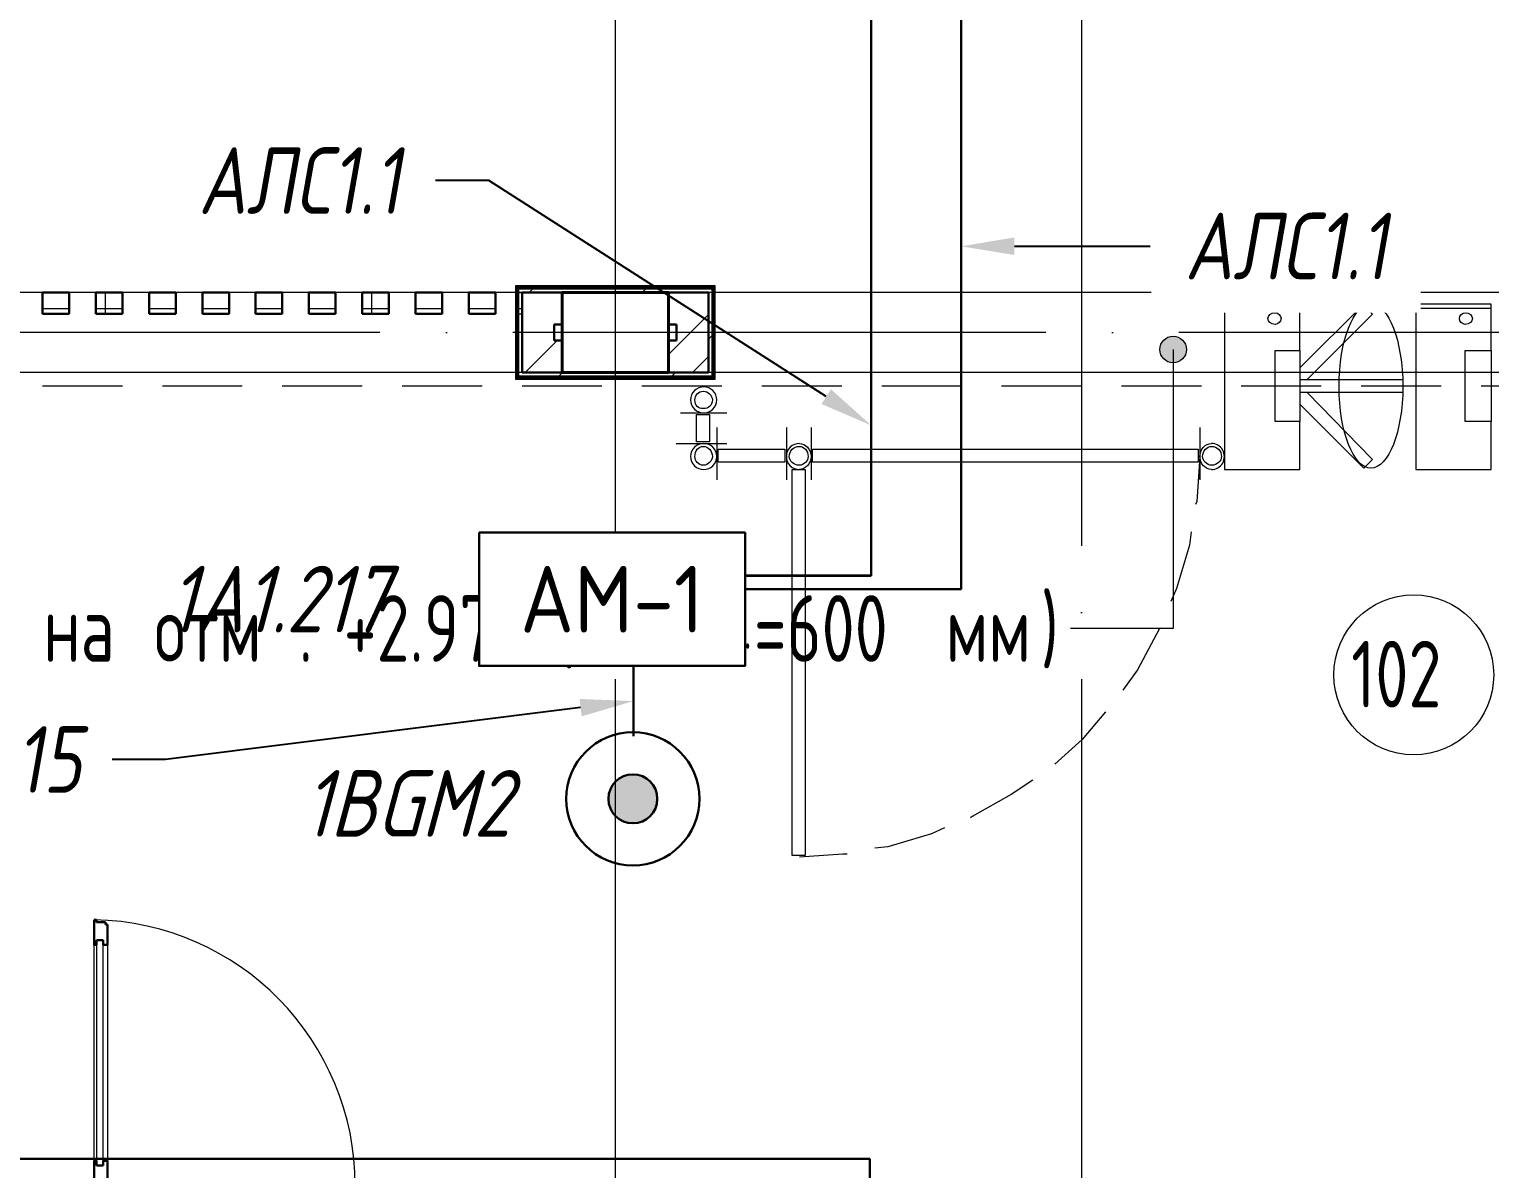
# Model space of a CAD drawing. Header units: millimetres. Extents: x -259793 to 1187961, y -549744 to 43070.
# Drawn here: x -36906 to -31423, y -17132 to -12856 of the extents above; entities that cross this region are included whole.
import ezdxf
from ezdxf import colors
from ezdxf.entities.mleader import LeaderData, LeaderLine
from ezdxf.enums import TextEntityAlignment as Align
from ezdxf.math import Vec2, Vec3

# ---------------------------------------------------------------- set-up
doc = ezdxf.new("R2010")
doc.units = ezdxf.units.MM
for name, pattern in [('ADSK_Линия сетки', [25, 20, -2.5, 0, -2.5]), ('ADSK_Сверху', [450, 300, -150]), ('ADSK_Штриховая_ш3 п1_5', [4.5, 3, -1.5]), ('штриховаяX2', [1.5, 1, -0.5])]:
    doc.linetypes.add(name, pattern=pattern)
for name, color, linetype, lineweight in [('E-Безопасность-G', 153, 'Continuous', 35), ('PDF _Геометрия', 252, 'Continuous', 9), ('RC-Выноски', 7, 'Continuous', 0), ('RC-Извещатели_охранные', 5, 'Continuous', 30), ('RC-Линии_связи-Адресные', 5, 'Continuous', 30), ('RC-Линии_связи-Шлейфы_сигнальные', 5, 'штриховаяX2', 30), ('RC-Прочее_оборудование', 5, 'Continuous', 30), ('Аннотация', 7, 'Continuous', 18), ('Двери', 252, 'Continuous', 9), ('Линии', 7, 'Continuous', 9), ('лс', 5, 'Continuous', 30), ('Марки помещений', 252, 'Continuous', 20), ('Несущие колонны', 252, 'Continuous', 18), ('Ограждение', 252, 'Continuous', 9), ('Оси', 252, 'Continuous', 9), ('Перекрытие', 252, 'Continuous', 18), ('Стены внутренние', 7, 'Continuous', 18), ('Стены наружные', 7, 'Continuous', 18), ('Стены штриховка', 7, 'Continuous', 9)]:
    doc.layers.add(name, color=color, linetype=linetype, lineweight=lineweight)
doc.layers.add('RC-Позиционные_обозначения', color=7, linetype='Continuous')
doc.layers.add('Двери открывание', color=7, linetype='Continuous', lineweight=9, true_color=0xc0c0c0)
doc.styles.add('GOST Common_3', font='', dxfattribs={"height": 3.5})
doc.styles.add('GOST Common_5', font='', dxfattribs={"width": 0.9, "height": 2.5})
doc.styles.add('ISOCPEUR', font='isocpeur.ttf', dxfattribs={"width": 0.9, "height": 350})
doc.styles.add('RubezhCAD', font='', dxfattribs={"oblique": 10})
doc.styles.get("Standard").update_dxf_attribs({"font": ''})
doc.styles.get('GOST Common_3').set_extended_font_data('GOST 2.304 type A')
doc.styles.get('GOST Common_5').set_extended_font_data('GOST 2.304 type A')
doc.styles.get('RubezhCAD').set_extended_font_data('GOST type A')
doc.styles.get('Standard').set_extended_font_data('GOST type B')
pattern_1 = [(0, (-32119.8, 96), (0, 600), []), (90, (-32119.8, 96), (-600, 4e-14), [])]

# ---------------------------------------------------------------- blocks, each defined once
blk = doc.blocks.new('RC-UGO-IOTR-01')
at = {"layer": 'RC-Извещатели_охранные'}
h = blk.add_hatch(color=256, dxfattribs=at)
h.dxf.hatch_style = 1
h.paths.add_polyline_path([(0.918, 0), (-0.918, 0, 1)])
h.paths.add_polyline_path([(-0.918, 0), (0.918, 0, 1)])
for radius in [2.5, 0.918]:
    blk.add_circle((0, 0), radius, dxfattribs=at)
blk.add_attdef('PSTN', text='', height=1.5, dxfattribs=at).set_placement((2.5, 2.5), align=Align.BOTTOM_CENTER)
blk = doc.blocks.new('RC-UGO-AM-01')
at = {"layer": 'RC-Прочее_оборудование'}
blk.add_point((0, 0), dxfattribs=at)
blk.add_attdef('PSTN', text='', height=2.5, dxfattribs=at).set_placement((2.323, 2.403), align=Align.BOTTOM_LEFT)
blk.add_wipeout([(4.993, 2.499), (4.993, -2.499), (-4.993, -2.499), (-4.987, 2.499)]).dxf.layer = 'RC-Прочее_оборудование'
blk.add_wipeout([(-4.993, -2.499), (-4.993, 2.499), (4.993, 2.499), (4.993, -2.499)]).dxf.layer = 'RC-Прочее_оборудование'
blk.add_lwpolyline([(-4.993, 2.499), (4.993, 2.499), (4.993, -2.499), (-4.993, -2.499), (-4.993, 2.499)], close=True, dxfattribs=at)
blk.add_lwpolyline([(-4.993, 2.499), (-4.987, 2.499)], dxfattribs=at)
blk.add_lwpolyline([(-4.993, 2.499), (-4.987, 2.499)], dxfattribs=at)
at = {"layer": 'RC-Прочее_оборудование', "ltscale": 100, "style": 'ISOCPEUR', "width": 0.9}
blk.add_text('АМ-1', height=2.5, dxfattribs=at).set_placement((0, 0), align=Align.MIDDLE)
blk = doc.blocks.new('1 этаж')
at = {"layer": 'Аннотация', "lineweight": 9, "true_color": 0x636466}
h = blk.add_hatch(color=251, dxfattribs=at)
edge = h.paths.add_edge_path()
edge.add_arc((-32611.8, -14057.8), 50, 0, 360)
at = {"layer": 'Ограждение', "true_color": 0x636466}
h = blk.add_hatch(dxfattribs=at)
h.set_pattern_fill('FP_25', color=251, style=0, pattern_type=2)
h.set_pattern_definition(pattern_1)
h.paths.add_polyline_path([(-35075.8, -13823.7), (-34335.8, -13823.7), (-34330.8, -13818.7), (-35080.8, -13818.7)])
h = blk.add_hatch(dxfattribs=at)
h.set_pattern_fill('FP_25', color=251, style=0, pattern_type=2)
h.set_pattern_definition(pattern_1)
h.paths.add_polyline_path([(-34477.6, -14168.7), (-34330.8, -14168.7), (-34335.8, -14163.7), (-35075.8, -14163.7), (-35080.8, -14168.7), (-35055.8, -14168.7)])
at = {"layer": 'PDF _Геометрия', "color": 251, "true_color": 0x636466}
for p, q in [((-32136.1, -13903.9), (-32419.2, -13903.9)), ((-31417.3, -13903.9), (-31700.4, -13903.9)), ((-32136.1, -14170.7), (-31749.4, -14170.7)), ((-31749.4, -14219.7), (-32136.1, -14219.7)), ((-34461.2, -14296), (-34286.9, -14296)), ((-34325, -14350.4), (-34325, -14546.4)), ((-34063.7, -14350.4), (-34063.7, -14546.4)), ((-33971.1, -14350.4), (-33971.1, -14546.4)), ((-32511.8, -14350.4), (-32511.8, -14546.4)), ((-34477.5, -14410.3), (-34286.9, -14410.3))]:
    blk.add_line(p, q, dxfattribs=at)
at = {"layer": 'PDF _Геометрия', "color": 251, "true_color": 0x636466, "flags": 128}
for points in [[(-32136.1, -14061.8), (-32136.1, -13887.6), (-32419.2, -13887.6), (-32419.2, -14508.3), (-32136.1, -14508.3), (-32136.1, -14328.6), (-32228.6, -14328.6), (-32228.6, -14061.8), (-32136.1, -14061.8), (-32136.1, -14328.6)], [(-32108.8, -14170.7), (-31863.8, -13925.7), (-31896.5, -13887.6), (-32136.1, -14127.2)], [(-31417.3, -14061.8), (-31417.3, -13887.6), (-31700.4, -13887.6), (-31700.4, -14508.3), (-31417.3, -14508.3), (-31417.3, -14328.6), (-31515.3, -14328.6), (-31515.3, -14061.8), (-31417.3, -14061.8), (-31417.3, -14328.6)], [(-32108.8, -14219.7), (-31863.8, -14470.2), (-31896.5, -14502.9), (-32136.1, -14263.3)], [(-34401.3, -14301.4), (-34352.3, -14301.4), (-34352.3, -14404.9), (-34401.3, -14404.9), (-34401.3, -14301.4)], [(-34069.1, -14432.1), (-34069.1, -14481.1), (-34319.6, -14481.1), (-34319.6, -14432.1), (-34069.1, -14432.1)], [(-33965.6, -14481.1), (-33965.6, -14432.1), (-32517.2, -14432.1), (-32517.2, -14481.1), (-33965.6, -14481.1)], [(-32511.8, -14459.3), (-32522.7, -14628.1), (-32528.1, -14639)], [(-34041.9, -14508.3), (-33992.9, -14508.3), (-33992.9, -15956.8), (-34041.9, -15956.8), (-34041.9, -14508.3)], [(-32544.4, -14742.5), (-32549.9, -14791.5), (-32598.9, -14954.8), (-32620.7, -15003.8)], [(-32658.8, -15101.9), (-32664.2, -15107.3), (-32745.9, -15259.8), (-32800.4, -15336)], [(-32865.7, -15417.7), (-32952.8, -15521.1), (-33056.3, -15613.7)], [(-33138, -15673.6), (-33219.6, -15728.1), (-33366.7, -15809.7), (-33372.1, -15815.2)], [(-33470.1, -15853.3), (-33519.1, -15875.1), (-33682.5, -15924.1), (-33731.5, -15929.5)], [(-33835, -15951.3), (-33851.3, -15951.3), (-34014.6, -15962.2)]]:
    blk.add_lwpolyline(points, dxfattribs=at)
at = {"layer": 'PDF _Геометрия', "color": 251, "true_color": 0x636466}
for centre, start, end in [((-34374.2, -14246.8), 89.7603, 180.2397), ((-34373.8, -14246.8), 359.7603, 90.2397), ((-34374.2, -14247.2), 179.7603, 270.2397), ((-34373.8, -14247.2), 269.7603, 0.2397), ((-34374.2, -14459.1), 89.7603, 180.2397), ((-34374.2, -14459.1), 89.7603, 180.2397), ((-34373.8, -14459.1), 359.7603, 90.2397), ((-34373.8, -14459.1), 359.7603, 90.2397), ((-34014.9, -14459.1), 89.7603, 180.2397), ((-34014.9, -14459.1), 89.7603, 180.2397), ((-32468, -14459.5), 269.7603, 90.2397), ((-32468, -14459.5), 269.7603, 90.2397), ((-34374.2, -14459.5), 179.7603, 270.2397), ((-34374.2, -14459.5), 179.7603, 270.2397), ((-34373.8, -14459.5), 269.7603, 0.2397), ((-34373.8, -14459.5), 269.7603, 0.2397), ((-34014.9, -14459.5), 179.7603, 270.2397), ((-34014.9, -14459.5), 179.7603, 270.2397)]:
    blk.add_arc(centre, 48.8, start, end, dxfattribs=at)
for points in [[(-32255.8, -13942), (-32255.8, -13931.1), (-32245, -13920.2), (-32228.6, -13920.2)], [(-32228.6, -13920.2), (-32217.7, -13920.2), (-32206.8, -13931.1), (-32206.8, -13942)], [(-31989, -14197.9), (-31989, -14023.7), (-31934.6, -13887.6), (-31869.2, -13887.6)], [(-31869.2, -13887.6), (-31803.9, -13887.6), (-31749.4, -14023.7), (-31749.4, -14197.9)], [(-31537.1, -13942), (-31537.1, -13931.1), (-31526.2, -13920.2), (-31515.3, -13920.2)], [(-31515.3, -13920.2), (-31499, -13920.2), (-31488.1, -13931.1), (-31488.1, -13942)], [(-32228.6, -13963.8), (-32245, -13963.8), (-32255.8, -13952.9), (-32255.8, -13942)], [(-32206.8, -13942), (-32206.8, -13952.9), (-32217.7, -13963.8), (-32228.6, -13963.8)], [(-31515.3, -13963.8), (-31526.2, -13963.8), (-31537.1, -13952.9), (-31537.1, -13942)], [(-31488.1, -13942), (-31488.1, -13952.9), (-31499, -13963.8), (-31515.3, -13963.8)], [(-31869.2, -14502.9), (-31934.6, -14502.9), (-31989, -14366.8), (-31989, -14197.9)], [(-31749.4, -14197.9), (-31749.4, -14366.8), (-31803.9, -14502.9), (-31869.2, -14502.9)], [(-34406.7, -14247), (-34406.7, -14230.6), (-34395.8, -14214.3), (-34374, -14214.3)], [(-34374, -14279.6), (-34395.8, -14279.6), (-34406.7, -14268.7), (-34406.7, -14247)], [(-34374, -14214.3), (-34357.7, -14214.3), (-34341.4, -14230.6), (-34341.4, -14247)], [(-34341.4, -14247), (-34341.4, -14268.7), (-34357.7, -14279.6), (-34374, -14279.6)], [(-34014.6, -14410.3), (-33992.9, -14410.3), (-33971.1, -14432.1), (-33971.1, -14459.3)], [(-34014.6, -14410.3), (-33992.9, -14410.3), (-33971.1, -14432.1), (-33971.1, -14459.3)], [(-32511.8, -14459.3), (-32511.8, -14432.1), (-32490, -14410.3), (-32468.2, -14410.3)], [(-32511.8, -14459.3), (-32511.8, -14432.1), (-32490, -14410.3), (-32468.2, -14410.3)], [(-34406.7, -14459.3), (-34406.7, -14437.5), (-34395.8, -14421.2), (-34374, -14421.2)], [(-34406.7, -14459.3), (-34406.7, -14437.5), (-34395.8, -14421.2), (-34374, -14421.2)], [(-34374, -14492), (-34395.8, -14492), (-34406.7, -14475.7), (-34406.7, -14459.3)], [(-34374, -14492), (-34395.8, -14492), (-34406.7, -14475.7), (-34406.7, -14459.3)], [(-34374, -14421.2), (-34357.7, -14421.2), (-34341.4, -14437.5), (-34341.4, -14459.3)], [(-34374, -14421.2), (-34357.7, -14421.2), (-34341.4, -14437.5), (-34341.4, -14459.3)], [(-34341.4, -14459.3), (-34341.4, -14475.7), (-34357.7, -14492), (-34374, -14492)], [(-34341.4, -14459.3), (-34341.4, -14475.7), (-34357.7, -14492), (-34374, -14492)], [(-34052.8, -14459.3), (-34052.8, -14437.5), (-34036.4, -14421.2), (-34014.6, -14421.2)], [(-34052.8, -14459.3), (-34052.8, -14437.5), (-34036.4, -14421.2), (-34014.6, -14421.2)], [(-34014.6, -14492), (-34036.4, -14492), (-34052.8, -14475.7), (-34052.8, -14459.3)], [(-34014.6, -14492), (-34036.4, -14492), (-34052.8, -14475.7), (-34052.8, -14459.3)], [(-34014.6, -14421.2), (-33998.3, -14421.2), (-33982, -14437.5), (-33982, -14459.3)], [(-34014.6, -14421.2), (-33998.3, -14421.2), (-33982, -14437.5), (-33982, -14459.3)], [(-33971.1, -14459.3), (-33971.1, -14486.5), (-33992.9, -14508.3), (-34014.6, -14508.3)], [(-33982, -14459.3), (-33982, -14475.7), (-33998.3, -14492), (-34014.6, -14492)], [(-33971.1, -14459.3), (-33971.1, -14486.5), (-33992.9, -14508.3), (-34014.6, -14508.3)], [(-33982, -14459.3), (-33982, -14475.7), (-33998.3, -14492), (-34014.6, -14492)], [(-32468.2, -14508.3), (-32490, -14508.3), (-32511.8, -14486.5), (-32511.8, -14459.3)], [(-32468.2, -14508.3), (-32490, -14508.3), (-32511.8, -14486.5), (-32511.8, -14459.3)], [(-32500.9, -14459.3), (-32500.9, -14437.5), (-32484.5, -14421.2), (-32468.2, -14421.2)], [(-32468.2, -14492), (-32484.5, -14492), (-32500.9, -14475.7), (-32500.9, -14459.3)], [(-32468.2, -14421.2), (-32446.4, -14421.2), (-32430.1, -14437.5), (-32430.1, -14459.3)], [(-32430.1, -14459.3), (-32430.1, -14475.7), (-32446.4, -14492), (-32468.2, -14492)]]:
    blk.add_open_spline(points, degree=3, dxfattribs=at)
at = {"layer": 'Аннотация', "color": 251, "lineweight": 9, "true_color": 0x636466}
for p, q in [((-32611.8, -14057.8), (-32611.8, -15104.6)), ((-32990.3, -15104.6), (-32996.4, -15104.6)), ((-32611.8, -15104.6), (-32990.3, -15104.6))]:
    blk.add_line(p, q, dxfattribs=at)
blk.add_circle((-32611.8, -14057.8), 50, dxfattribs=at)
at = {"layer": 'Двери', "color": 251, "lineweight": 30, "true_color": 0x636466}
for p, q in [((-36661.8, -16197.7), (-36653.8, -16197.7)), ((-36661.8, -16291.7), (-36661.8, -16197.7)), ((-36653.8, -16197.7), (-36653.8, -16206.7)), ((-36653.8, -16206.7), (-36619.8, -16206.7)), ((-36619.8, -16206.7), (-36619.8, -16215.7)), ((-36619.8, -16215.7), (-36611.8, -16215.7)), ((-36611.8, -16215.7), (-36611.8, -16291.7)), ((-36652.8, -16273.7), (-36652.8, -16291.7)), ((-36628.8, -16273.7), (-36652.8, -16273.7)), ((-36628.8, -16291.7), (-36628.8, -16273.7)), ((-36652.8, -16291.7), (-36661.8, -16291.7)), ((-36611.8, -16291.7), (-36628.8, -16291.7)), ((-36661.8, -17195.7), (-36661.8, -17101.7)), ((-36652.8, -17101.7), (-36661.8, -17101.7)), ((-36652.8, -17119.7), (-36652.8, -17101.7)), ((-36628.8, -17101.7), (-36628.8, -17119.7)), ((-36611.8, -17101.7), (-36628.8, -17101.7)), ((-36611.8, -17101.7), (-36611.8, -17177.7)), ((-36628.8, -17119.7), (-36652.8, -17119.7))]:
    blk.add_line(p, q, dxfattribs=at)
at = {"layer": 'Двери', "color": 251, "true_color": 0x636466}
for p, q in [((-36652.8, -16273.7), (-36652.8, -17119.7)), ((-36628.8, -16273.7), (-36652.8, -16273.7)), ((-36628.8, -17119.7), (-36628.8, -16273.7)), ((-36661.8, -17101.7), (-36661.8, -16291.7)), ((-36611.8, -16291.7), (-36611.8, -17101.7)), ((-36652.8, -17119.7), (-36628.8, -17119.7))]:
    blk.add_line(p, q, dxfattribs=at)
at = {"layer": 'Двери открывание', "color": 251, "true_color": 0x636466}
blk.add_arc((-36679.8, -17195.7), 998, 0, 88.9666, dxfattribs=at)
at = {"layer": 'Линии', "color": 251, "linetype": 'ADSK_Сверху', "ltscale": 100, "true_color": 0x636466}
for p, q in [((-15050.8, -13843.7), (-48260.8, -13843.7)), ((-15050.8, -14143.7), (-48260.8, -14143.7))]:
    blk.add_line(p, q, dxfattribs=at)
at = {"layer": 'Линии', "color": 251, "linetype": 'ADSK_Штриховая_ш3 п1_5', "ltscale": 100, "true_color": 0x636466}
blk.add_line((-40455.8, -14193.7), (-27895.8, -14193.7), dxfattribs=at)
at = {"layer": 'Марки помещений', "color": 251, "true_color": 0x636466}
blk.add_circle((-31708.5, -15278.7), 300, dxfattribs=at)
at = {"layer": 'Несущие колонны', "color": 251, "lineweight": 40, "true_color": 0x636466}
for p, q in [((-34905.8, -14143.7), (-34905.8, -13843.7)), ((-34905.8, -13843.7), (-34505.8, -13843.7)), ((-34505.8, -13843.7), (-34905.8, -13843.7)), ((-34905.8, -13843.7), (-34905.8, -14143.7)), ((-34505.8, -13843.7), (-34505.8, -14143.7)), ((-34505.8, -14143.7), (-34505.8, -13843.7)), ((-34505.8, -14143.7), (-34905.8, -14143.7)), ((-34905.8, -14143.7), (-34505.8, -14143.7))]:
    blk.add_line(p, q, dxfattribs=at)
at = {"layer": 'Ограждение', "color": 251, "true_color": 0x636466}
for p, q in [((-34330.8, -13818.7), (-35080.8, -13818.7)), ((-35080.8, -13818.7), (-35075.8, -13823.7)), ((-35080.8, -13818.7), (-35080.8, -14168.7)), ((-34330.8, -13818.7), (-34335.8, -13823.7)), ((-34330.8, -14168.7), (-34330.8, -13818.7)), ((-35080.8, -14168.7), (-35075.8, -14163.7)), ((-35080.8, -14168.7), (-34330.8, -14168.7)), ((-34335.8, -14163.7), (-34330.8, -14168.7))]:
    blk.add_line(p, q, dxfattribs=at)
at = {"layer": 'Оси', "color": 251, "linetype": 'ADSK_Линия сетки', "ltscale": 100, "true_color": 0x636466}
for p, q in [((-34705.8, 32206.9), (-34705.8, -33769.9)), ((-32955.8, 32206.9), (-32955.8, -33769.9)), ((4411.5, -13993.7), (-72528.1, -13993.7))]:
    blk.add_line(p, q, dxfattribs=at)
at = {"layer": 'Перекрытие', "color": 251, "ltscale": 100, "true_color": 0x636466}
for p, q in [((-36855.8, -13843.7), (-36955.8, -13843.7)), ((-36655.8, -13843.7), (-36755.8, -13843.7)), ((-36455.8, -13843.7), (-36555.8, -13843.7)), ((-36255.8, -13843.7), (-36355.8, -13843.7)), ((-36055.8, -13843.7), (-36155.8, -13843.7)), ((-35855.8, -13843.7), (-35955.8, -13843.7)), ((-35655.8, -13843.7), (-35755.8, -13843.7)), ((-35455.8, -13843.7), (-35555.8, -13843.7)), ((-35255.8, -13843.7), (-35355.8, -13843.7)), ((-35080.8, -13843.7), (-35155.8, -13843.7))]:
    blk.add_line(p, q, dxfattribs=at)
at = {"layer": 'Стены внутренние', "color": 251, "lineweight": 30, "true_color": 0x636466}
for p, q in [((-36755.8, -13843.7), (-36855.8, -13843.7)), ((-36855.8, -13843.7), (-36855.8, -13923.7)), ((-36755.8, -13923.7), (-36755.8, -13843.7)), ((-36555.8, -13843.7), (-36655.8, -13843.7)), ((-36655.8, -13843.7), (-36655.8, -13923.7)), ((-36555.8, -13923.7), (-36555.8, -13843.7)), ((-36355.8, -13843.7), (-36455.8, -13843.7)), ((-36455.8, -13843.7), (-36455.8, -13923.7)), ((-36355.8, -13923.7), (-36355.8, -13843.7)), ((-36155.8, -13843.7), (-36255.8, -13843.7)), ((-36255.8, -13843.7), (-36255.8, -13923.7)), ((-36155.8, -13923.7), (-36155.8, -13843.7)), ((-35955.8, -13843.7), (-36055.8, -13843.7)), ((-36055.8, -13843.7), (-36055.8, -13923.7)), ((-35955.8, -13923.7), (-35955.8, -13843.7)), ((-35755.8, -13843.7), (-35855.8, -13843.7)), ((-35855.8, -13843.7), (-35855.8, -13923.7)), ((-35755.8, -13923.7), (-35755.8, -13843.7)), ((-35555.8, -13843.7), (-35655.8, -13843.7)), ((-35655.8, -13843.7), (-35655.8, -13923.7)), ((-35555.8, -13923.7), (-35555.8, -13843.7)), ((-35355.8, -13843.7), (-35455.8, -13843.7)), ((-35455.8, -13843.7), (-35455.8, -13923.7)), ((-35355.8, -13923.7), (-35355.8, -13843.7)), ((-35155.8, -13843.7), (-35255.8, -13843.7)), ((-35255.8, -13843.7), (-35255.8, -13923.7)), ((-35155.8, -13923.7), (-35155.8, -13843.7)), ((-36855.8, -13923.7), (-36755.8, -13923.7)), ((-36655.8, -13923.7), (-36555.8, -13923.7)), ((-36455.8, -13923.7), (-36355.8, -13923.7)), ((-36255.8, -13923.7), (-36155.8, -13923.7)), ((-36055.8, -13923.7), (-35955.8, -13923.7)), ((-35855.8, -13923.7), (-35755.8, -13923.7)), ((-35655.8, -13923.7), (-35555.8, -13923.7)), ((-35455.8, -13923.7), (-35355.8, -13923.7)), ((-35255.8, -13923.7), (-35155.8, -13923.7))]:
    blk.add_line(p, q, dxfattribs=at)
at = {"layer": 'Стены внутренние', "color": 251, "linetype": 'Continuous', "lineweight": 9, "true_color": 0x636466}
for p, q in [((-36619.8, -13923.7), (-36619.8, -13843.7)), ((-35619.8, -13923.7), (-35619.8, -13843.7)), ((-36855.8, -13904), (-36755.8, -13904)), ((-36655.8, -13904), (-36555.8, -13904)), ((-36455.8, -13904), (-36355.8, -13904)), ((-36255.8, -13904), (-36155.8, -13904)), ((-36055.8, -13904), (-35955.8, -13904)), ((-35855.8, -13904), (-35755.8, -13904)), ((-35655.8, -13904), (-35555.8, -13904)), ((-35455.8, -13904), (-35355.8, -13904)), ((-35255.8, -13904), (-35155.8, -13904)), ((-35070.8, -13904), (-35055.8, -13904))]:
    blk.add_line(p, q, dxfattribs=at)
at = {"layer": 'Стены наружные', "color": 251, "lineweight": 30, "true_color": 0x636466}
for p, q in [((-34335.8, -13823.7), (-35075.8, -13823.7)), ((-35075.8, -13823.7), (-35075.8, -14163.7)), ((-34340.8, -13828.7), (-35070.8, -13828.7)), ((-35070.8, -13828.7), (-35070.8, -14158.7)), ((-35055.8, -13843.7), (-34905.8, -13843.7)), ((-35055.8, -13843.7), (-35055.8, -14143.7)), ((-34505.8, -13843.7), (-34355.8, -13843.7)), ((-34355.8, -14143.7), (-34355.8, -13843.7)), ((-34340.8, -14158.7), (-34340.8, -13828.7)), ((-34335.8, -14163.7), (-34335.8, -13823.7)), ((-34935.8, -14023.7), (-34935.8, -13963.7)), ((-34935.8, -13963.7), (-34905.8, -13963.7)), ((-34505.8, -13963.7), (-34475.8, -13963.7)), ((-34475.8, -13963.7), (-34475.8, -14023.7)), ((-34905.8, -14023.7), (-34935.8, -14023.7)), ((-34475.8, -14023.7), (-34505.8, -14023.7)), ((-34905.8, -14143.7), (-35055.8, -14143.7)), ((-34355.8, -14143.7), (-34505.8, -14143.7)), ((-35075.8, -14163.7), (-34335.8, -14163.7)), ((-35070.8, -14158.7), (-34340.8, -14158.7))]:
    blk.add_line(p, q, dxfattribs=at)
at = {"layer": 'Стены наружные', "color": 251, "linetype": 'Continuous', "lineweight": 9, "true_color": 0x636466}
for p, q in [((-35028.7, -13843.7), (-35013.7, -13828.7)), ((-35013.7, -13828.7), (-35008.7, -13823.7)), ((-34943, -13828.7), (-34938, -13823.7)), ((-34872.3, -13828.7), (-34867.3, -13823.7)), ((-34801.6, -13828.7), (-34796.6, -13823.7)), ((-34730.8, -13828.7), (-34725.8, -13823.7)), ((-34660.1, -13828.7), (-34655.1, -13823.7)), ((-34604.4, -13843.7), (-34589.4, -13828.7)), ((-34589.4, -13828.7), (-34584.4, -13823.7)), ((-34518.7, -13828.7), (-34513.7, -13823.7)), ((-34448, -13828.7), (-34443, -13823.7)), ((-34377.3, -13828.7), (-34372.3, -13823.7)), ((-34340.8, -13862.9), (-34335.8, -13857.9)), ((-35075.8, -13890.8), (-35070.8, -13885.8)), ((-35075.8, -13961.6), (-35070.8, -13956.6)), ((-34453, -14023.7), (-34355.8, -13926.6)), ((-34340.8, -13933.7), (-34335.8, -13928.7)), ((-35075.8, -14032.3), (-35070.8, -14027.3)), ((-35044.4, -14143.7), (-34924.4, -14023.7)), ((-34505.8, -14076.6), (-34453, -14023.7)), ((-34355.8, -14019.4), (-34340.8, -14004.4)), ((-34340.8, -14004.4), (-34335.8, -13999.4)), ((-34415.8, -14143.7), (-34355.8, -14083.7)), ((-34340.8, -14075.1), (-34335.8, -14070.1)), ((-35075.8, -14103), (-35070.8, -14098)), ((-34919.4, -14158.7), (-34904.4, -14143.7)), ((-34495.2, -14158.7), (-34480.2, -14143.7)), ((-34340.8, -14145.8), (-34335.8, -14140.8)), ((-35065.8, -14163.7), (-35060.8, -14158.7)), ((-34995.1, -14163.7), (-34990.1, -14158.7)), ((-34924.4, -14163.7), (-34919.4, -14158.7)), ((-34853.7, -14163.7), (-34848.7, -14158.7)), ((-34783, -14163.7), (-34778, -14158.7)), ((-34712.3, -14163.7), (-34707.3, -14158.7)), ((-34641.6, -14163.7), (-34636.6, -14158.7)), ((-34570.9, -14163.7), (-34565.9, -14158.7)), ((-34500.2, -14163.7), (-34495.2, -14158.7)), ((-34429.5, -14163.7), (-34424.5, -14158.7)), ((-34358.7, -14163.7), (-34353.7, -14158.7))]:
    blk.add_line(p, q, dxfattribs=at)
at = {"layer": 'Стены штриховка', "color": 251, "true_color": 0x636466}
for p, q in [((-35070.8, -13843.7), (-35055.8, -13843.7)), ((-35070.8, -13923.7), (-35055.8, -13923.7))]:
    blk.add_line(p, q, dxfattribs=at)
at = {"layer": 'Аннотация', "color": 251, "true_color": 0x636466, "width": 0.9}
for s, height, style, p in [('. +2.970 (h', 250, 'GOST Common_3', (-35894.3, -15229.6)), (')', 250, 'GOST Common_3', (-33108.2, -15229.6)), ('=600', 250, 'GOST Common_3', (-34185.8, -15229.6)), ('на', 250, 'GOST Common_3', (-36852.8, -15229.6)), ('отм', 250, 'GOST Common_3', (-36436, -15229.6)), ('мм', 250, 'GOST Common_3', (-33465.4, -15229.6)), ('риг', 138.75, 'GOST Common_5', (-34544.8, -15180.4)), ('.', 138.8, 'GOST Common_5', (-34223.4, -15180.4))]:
    blk.add_text(s, height=height, dxfattribs=dict(at, style=style)).set_placement(p)
at = {"layer": 'Марки помещений', "color": 251, "true_color": 0x636466, "style": 'GOST Common_3', "width": 0.9}
blk.add_text('102', height=250, dxfattribs=at).set_placement((-31943.4, -15401))

msp = doc.modelspace()

# ---------------------------------------------------------------- linework, layer by layer
at = {"layer": 'RC-Линии_связи-Адресные'}
for p, q in [((-38511.82169, -17094.37768), (-33749.89456, -17094.37768)), ((-33749.89456, -17094.37768), (-33749.89456, -20946.72185))]:
    msp.add_line(p, q, dxfattribs=at)
at = {"layer": 'лс'}
msp.add_lwpolyline([(-25080.84503, -11110.90981), (-25080.84503, -11953.2253), (-33407.58241, -11953.2253), (-33407.58241, -14956.67755), (-34218.67381, -14956.67755)], dxfattribs=at)

# ---------------------------------------------------------------- block references
msp.add_blockref('1 этаж', (0, 0))

# ---------------------------------------------------------------- next in the draw order: block references
at = {"layer": 'RC-Извещатели_охранные', "color": 1, "ltscale": 0.01}
ref = msp.add_blockref('RC-UGO-IOTR-01', (-34639.79156, -15743.91537), dxfattribs=dict(at, xscale=100, yscale=100, zscale=100, rotation=90))
ref.add_attrib('PSTN', '1BGM2', dxfattribs={"layer": 'RC-Позиционные_обозначения', "height": 250, "style": 'RubezhCAD', "oblique": 15}).set_placement((-35489.29076, -15960.91744), align=Align.BOTTOM_CENTER)
at = {"layer": 'RC-Прочее_оборудование', "color": 1, "ltscale": 0.01}
ref = msp.add_blockref('RC-UGO-AM-01', (-34717.95896, -14994.98157), dxfattribs=dict(at, xscale=100, yscale=100, zscale=100))
ref.add_attrib('PSTN', '1A1.217', (-36384.16594, -15119.50497), dxfattribs={"layer": 'RC-Позиционные_обозначения', "height": 250, "style": 'RubezhCAD', "oblique": 15})

# ---------------------------------------------------------------- next in the draw order: leaders
at = {"layer": 'RC-Выноски', "ltscale": 0.01}
ml = msp.add_multileader_mtext('Standard', dxfattribs=at)
ml.set_content('АЛС1.1', color=256, style='RubezhCAD')
ml.set_leader_properties()
ml.build(insert=Vec2(0, 0))
ml.multileader.update_dxf_attribs({"has_text_frame": 1, "text_right_attachment_type": 2, "dogleg_length": 2, "arrow_head_size": 200, "scale": 100})
ctx = ml.context
ctx.base_point, ctx.scale, ctx.char_height, ctx.arrow_head_size, ctx.landing_gap_size, ctx.plane_origin = Vec3(-36400.93798, -13423.86688), 100, 250, 200, 100, Vec3(-82767.51917, -199609.55585)
ctx.right_attachment, ctx.text_align_type = 2, 1
notes = []
notes.append((ctx, [(1, (1, 1, 0), (-35180.27449, -13423.86688), (-1, 0), 200, [(0, [(-33745.46679, -14342.5625)], 0, [])])]))
ctx.mtext.insert, ctx.mtext.alignment, ctx.mtext.flow_direction = Vec3(-35890.60624, -13298.86688), 2, 5
ctx.mtext.has_bg_fill, ctx.mtext.bg_color, ctx.mtext.bg_scale_factor, ctx.mtext.bg_transparency, ctx.mtext.use_window_bg_color = 1, -1027028792, 1.5, 0, 1
ml = msp.add_multileader_mtext('Standard', dxfattribs=at)
ml.set_content('АЛС1.1', color=256, style='RubezhCAD')
ml.set_leader_properties()
ml.build(insert=Vec2(0, 0))
ml.multileader.update_dxf_attribs({"has_text_frame": 1, "text_right_attachment_type": 2, "dogleg_length": 2, "arrow_head_size": 200, "scale": 100})
ctx = ml.context
ctx.base_point, ctx.scale, ctx.char_height, ctx.arrow_head_size, ctx.landing_gap_size, ctx.plane_origin = Vec3(-32698.02237, -13669.60419), 100, 250, 200, 100, Vec3(-78775.59714, -199642.89384)
ctx.right_attachment, ctx.text_align_type = 2, 1
notes.append((ctx, [(0, (1, 1, 0), (-32898.02237, -13669.60419), (1, 0), 200, [(0, [(-33407.58241, -13670.78208)], 0, [])])]))
ctx.mtext.insert, ctx.mtext.alignment, ctx.mtext.flow_direction = Vec3(-32187.69062, -13544.60419), 2, 5
ctx.mtext.has_bg_fill, ctx.mtext.bg_color, ctx.mtext.bg_scale_factor, ctx.mtext.bg_transparency, ctx.mtext.use_window_bg_color = 1, -1027028792, 1.5, 0, 1
for ctx, leaders in notes:
    for number, flags, end, landing, length, lines in leaders:
        leader = LeaderData()
        leader.index, (leader.has_last_leader_line, leader.has_dogleg_vector, leader.attachment_direction) = number, flags
        leader.last_leader_point, leader.dogleg_vector, leader.dogleg_length = Vec3(end), Vec3(landing), length
        for number, points, colour, breaks in lines:
            line = LeaderLine()
            line.index, line.vertices, line.color, line.breaks = number, Vec3.list(points), colors.encode_raw_color(colour), breaks
            leader.lines.append(line)
        ctx.leaders.append(leader)

# ---------------------------------------------------------------- next in the draw order: linework, layer by layer
at = {"layer": 'E-Безопасность-G', "color": 5}
msp.add_line((-33745.46679, -14906.67755), (-34218.67381, -14906.67755), dxfattribs=at)
at = {"layer": 'RC-Линии_связи-Адресные'}
msp.add_line((-33745.46679, -14906.67755), (-33745.46679, -11953.2253), dxfattribs=at)

# ---------------------------------------------------------------- next in the draw order: leaders
at = {"layer": 'RC-Выноски', "ltscale": 0.01}
ml = msp.add_multileader_mtext('Standard', dxfattribs=at)
ml.set_content('ШС1.15', color=256, style='RubezhCAD')
ml.set_leader_properties()
ml.build(insert=Vec2(0, 0))
ml.multileader.update_dxf_attribs({"has_text_frame": 1, "text_right_attachment_type": 2, "dogleg_length": 2, "arrow_head_size": 200, "scale": 100})
ctx = ml.context
ctx.base_point, ctx.scale, ctx.char_height, ctx.arrow_head_size, ctx.landing_gap_size, ctx.plane_origin = Vec3(-37596.65079, -15596.17087), 100, 250, 200, 100, Vec3(-325241.00065, -60951.92283)
ctx.right_attachment, ctx.text_align_type = 2, 1
notes = []
notes.append((ctx, [(1, (1, 1, 0), (-36394.20159, -15596.17087), (-1, 0), 200, [(0, [(-34637.41447, -15376.9797)], 0, [])])]))
ctx.mtext.insert, ctx.mtext.alignment, ctx.mtext.flow_direction = Vec3(-37095.42619, -15471.17087), 2, 5
ctx.mtext.has_bg_fill, ctx.mtext.bg_color, ctx.mtext.bg_scale_factor, ctx.mtext.bg_transparency, ctx.mtext.use_window_bg_color = 1, -1027028792, 1.5, 0, 1
for ctx, leaders in notes:
    for number, flags, end, landing, length, lines in leaders:
        leader = LeaderData()
        leader.index, (leader.has_last_leader_line, leader.has_dogleg_vector, leader.attachment_direction) = number, flags
        leader.last_leader_point, leader.dogleg_vector, leader.dogleg_length = Vec3(end), Vec3(landing), length
        for number, points, colour, breaks in lines:
            line = LeaderLine()
            line.index, line.vertices, line.color, line.breaks = number, Vec3.list(points), colors.encode_raw_color(colour), breaks
            leader.lines.append(line)
        ctx.leaders.append(leader)

# ---------------------------------------------------------------- next in the draw order: linework, layer by layer
at = {"layer": 'RC-Линии_связи-Шлейфы_сигнальные', "linetype": 'штриховаяX2', "ltscale": 2}
msp.add_line((-34637.41447, -15509.04532), (-34637.41447, -15244.91408), dxfattribs=at)

doc.saveas('drawing.dxf')
